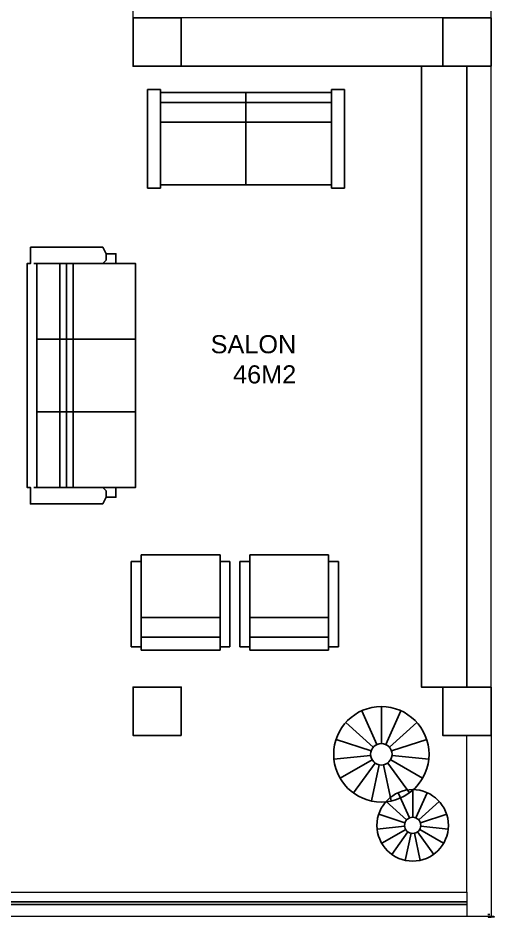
# Model space of a CAD drawing. Header units: millimetres. Extents: x 699029 to 727993, y 4486031 to 4516039.
# Drawn here: x 725729 to 726122, y 4489925 to 4490670 of the extents above; entities that cross this region are included whole.
import ezdxf

# ---------------------------------------------------------------- set-up
doc = ezdxf.new("R2010")
doc.units = ezdxf.units.MM
for name, color, linetype in [('2D', 7, 'Continuous'), ('A-BA', 1, 'Continuous'), ('A-TEFRIS', 251, 'Continuous')]:
    doc.layers.add(name, color=color, linetype=linetype)
doc.layers.add('_P2_D_4_T', color=7, linetype='Continuous', lineweight=20, true_color=0xf3e03b)
doc.layers.add('_P2_D_4_Ç', color=7, linetype='Continuous', lineweight=20)
doc.layers.add('DBM_w_sld', color=111, linetype='Continuous', lineweight=20)
doc.styles.get("Standard").update_dxf_attribs({"font": 'arial.ttf'})

# ---------------------------------------------------------------- blocks, each defined once
blk = doc.blocks.new('TA161')
at = {"layer": '2D', "color": 0}
for p, q in [((1538, 2044), (1005, 3241)), ((1694, 2077), (1694, 3388)), ((1850, 2044), (2383, 3241)), ((1409, 1950), (435, 2827)), ((1979, 1950), (2952, 2827)), ((1329, 1812), (83, 2217)), ((2058, 1812), (3305, 2217)), ((1312, 1654), (9, 1517)), ((2075, 1654), (3378, 1517)), ((1362, 1502), (227, 847)), ((1468, 1384), (698, 323)), ((1614, 1319), (1342, 37)), ((1773, 1319), (2046, 37)), ((1919, 1384), (2689, 323)), ((2026, 1502), (3161, 847))]:
    blk.add_line(p, q, dxfattribs=at)
for radius in [1694, 383]:
    blk.add_circle((1694, 1694), radius, dxfattribs=at)

msp = doc.modelspace()

# ---------------------------------------------------------------- hatches: boundary and pattern name
at = {"layer": '_P2_D_4_T', "lineweight": 40, "true_color": 0x5d6970}
h = msp.add_hatch(color=251, dxfattribs=at)
h.dxf.hatch_style = 1
h.paths.add_polyline_path([(726120.77, 4489928.25), (726120.77, 4489926.81), (726118.85, 4489926.81), (726118.85, 4489928.25), (726120.77, 4489928.25)])
h = msp.add_hatch(color=251, dxfattribs=at)
h.dxf.hatch_style = 1
h.paths.add_polyline_path([(726119.04, 4489926.67), (726119.04, 4489926.17), (726121.54, 4489926.17), (726121.54, 4489926.67)])
h = msp.add_hatch(color=251, dxfattribs=at)
h.dxf.hatch_style = 1
h.paths.add_polyline_path([(726119.04, 4489926), (726119.04, 4489925.5), (726121.54, 4489925.5), (726121.54, 4489926)])
h = msp.add_hatch(color=251, dxfattribs=at)
h.dxf.hatch_style = 1
h.paths.add_polyline_path([(726124.04, 4489926.67), (726124.04, 4489926.17), (726121.54, 4489926.17), (726121.54, 4489926.67)])
h = msp.add_hatch(color=251, dxfattribs=at)
h.dxf.hatch_style = 1
h.paths.add_polyline_path([(726124.04, 4489926), (726124.04, 4489925.5), (726121.54, 4489925.5), (726121.54, 4489926)])

# ---------------------------------------------------------------- linework, layer by layer
at = {"color": 4}
for points in [[(726101.54, 4489938), (725382.93, 4489938)], [(726101.54, 4489936), (725382.93, 4489936)]]:
    msp.add_lwpolyline(points, dxfattribs=at)
at = {"layer": '_P2_D_4_Ç'}
for points in [[(726119.04, 4489926), (726119.04, 4489925.5), (726121.54, 4489925.5), (726121.54, 4489926), (726119.04, 4489926)], [(726124.04, 4489926), (726124.04, 4489925.5), (726121.54, 4489925.5), (726121.54, 4489926), (726124.04, 4489926)]]:
    msp.add_lwpolyline(points, close=True, dxfattribs=at)
at = {"layer": 'A-BA', "ltscale": 10}
for points in [[(725864.69, 4490630.26), (725824.69, 4490630.26), (725824.69, 4490670.26), (725864.69, 4490670.26)], [(726121.54, 4490630.26), (726081.54, 4490630.26), (726081.54, 4490670.26), (726121.54, 4490670.26)], [(725864.69, 4490076), (725824.69, 4490076), (725824.69, 4490116), (725864.69, 4490116)], [(726121.54, 4490076), (726081.54, 4490076), (726081.54, 4490116), (726121.54, 4490116)]]:
    msp.add_lwpolyline(points, close=True, dxfattribs=at)
at = {"layer": 'A-TEFRIS'}
for p, q in [((725836.5, 4490611.14), (725836.5, 4490529.32)), ((725847.4, 4490611.14), (725836.5, 4490611.14)), ((725847.4, 4490611.14), (725847.4, 4490529.32)), ((725989.22, 4490529.32), (725989.22, 4490611.14)), ((726000.13, 4490611.14), (725989.22, 4490611.14)), ((726000.13, 4490529.32), (726000.13, 4490611.14)), ((725989.22, 4490608.41), (725847.4, 4490608.41)), ((725918.31, 4490532.05), (725918.31, 4490608.41)), ((725989.22, 4490600.23), (725847.4, 4490600.23)), ((725989.22, 4490583.87), (725847.4, 4490583.87)), ((725847.4, 4490529.32), (725836.5, 4490529.32)), ((725847.4, 4490532.05), (725989.22, 4490532.05)), ((725989.22, 4490529.32), (726000.13, 4490529.32)), ((725802.25, 4490469.56), (725799.52, 4490466.84)), ((725802.25, 4490475.02), (725802.25, 4490469.56)), ((725799.52, 4490466.84), (725742.25, 4490466.84)), ((725744.98, 4490466.84), (725744.98, 4490281.38)), ((725764.07, 4490281.38), (725764.07, 4490466.84)), ((725769.52, 4490281.38), (725769.52, 4490466.84)), ((725774.98, 4490281.38), (725774.98, 4490466.84)), ((725810.43, 4490466.84), (725799.52, 4490466.84)), ((725826.79, 4490404.11), (725744.98, 4490404.11)), ((725826.79, 4490344.11), (725744.98, 4490344.11)), ((725799.52, 4490281.38), (725742.25, 4490281.38)), ((725802.25, 4490278.66), (725799.52, 4490281.38)), ((725810.43, 4490281.38), (725799.52, 4490281.38)), ((725802.25, 4490273.2), (725802.25, 4490278.66)), ((725831.34, 4490146.47), (725831.34, 4490225.56)), ((725831.34, 4490225.56), (725896.8, 4490225.56)), ((725896.8, 4490225.56), (725896.8, 4490146.47)), ((725921.38, 4490146.47), (725921.38, 4490225.56)), ((725921.38, 4490225.56), (725986.84, 4490225.56)), ((725986.84, 4490225.56), (725986.84, 4490146.47)), ((725823.16, 4490149.2), (725823.16, 4490220.11)), ((725823.16, 4490220.11), (725831.34, 4490220.11)), ((725896.8, 4490220.11), (725904.98, 4490220.11)), ((725904.98, 4490220.11), (725904.98, 4490149.2)), ((725913.2, 4490149.2), (725913.2, 4490220.11)), ((725913.2, 4490220.11), (725921.38, 4490220.11)), ((725986.84, 4490220.11), (725995.02, 4490220.11)), ((725995.02, 4490220.11), (725995.02, 4490149.2)), ((725831.34, 4490173.74), (725896.8, 4490173.74)), ((725921.38, 4490173.74), (725986.84, 4490173.74)), ((725896.8, 4490157.38), (725831.34, 4490157.38)), ((725986.84, 4490157.38), (725921.38, 4490157.38)), ((725831.34, 4490149.2), (725823.16, 4490149.2)), ((725904.98, 4490149.2), (725896.8, 4490149.2)), ((725921.38, 4490149.2), (725913.2, 4490149.2)), ((725995.02, 4490149.2), (725986.84, 4490149.2)), ((725896.8, 4490146.47), (725831.34, 4490146.47)), ((725986.84, 4490146.47), (725921.38, 4490146.47))]:
    msp.add_line(p, q, dxfattribs=at)
msp.add_lwpolyline([(725864.69, 4490630.26), (726081.54, 4490630.26)], dxfattribs=at)
for points in [[(726063.87, 4490630.26), (726101.54, 4490630.26), (726101.54, 4490116), (726063.87, 4490116)], [(725739.52, 4490480.47), (725739.52, 4490466.84), (725736.79, 4490466.84), (725736.79, 4490281.38), (725739.52, 4490281.38), (725739.52, 4490267.75), (725799.52, 4490267.75), (725802.25, 4490273.2), (725810.43, 4490273.2), (725810.43, 4490281.38), (725826.79, 4490281.38), (725826.79, 4490466.84), (725810.43, 4490466.84), (725810.43, 4490475.02), (725802.25, 4490475.02), (725799.52, 4490480.47)]]:
    msp.add_lwpolyline(points, close=True, dxfattribs=at)
at = {"layer": 'DBM_w_sld'}
for points in [[(726081.54, 4490076), (726121.54, 4490076), (726121.54, 4491126), (725402.95, 4491126)], [(726081.54, 4490670.26), (725824.69, 4490670.26), (725824.69, 4490685.26), (726101.54, 4490685.26)], [(726101.54, 4490116), (726101.54, 4490630.26)], [(726121.54, 4489926), (725362.94, 4489926), (725362.94, 4490076)], [(725382.93, 4490076), (725382.93, 4489946), (726101.54, 4489946), (726101.54, 4490076)], [(726121.54, 4490076), (726121.54, 4489926)], [(726101.54, 4489946), (726101.54, 4489926)]]:
    msp.add_lwpolyline(points, dxfattribs=at)

# ---------------------------------------------------------------- block references
at = {"color": 3}
for p, xscale, yscale, zscale in [((726070.1, 4490020.78), -0.02333333333332727, 0.02333333333332727, 0.02333333333332727), ((726086.2, 4489971.77), -0.01749999999999545, 0.01749999999999545, 0.01749999999999545)]:
    msp.add_blockref('TA161', p, dxfattribs=dict(at, xscale=xscale, yscale=yscale, zscale=zscale))

# ---------------------------------------------------------------- texts
at = {"color": 5, "lineweight": 53, "insert": (725960.01, 4490407.52), "char_height": 15, "attachment_point": 3}
msp.add_mtext_dynamic_manual_height_columns('{\\C7;SALON \\P46M2}', width=2900.1629, gutter_width=75, heights=[-40.58], dxfattribs=at)

doc.saveas('drawing.dxf')
